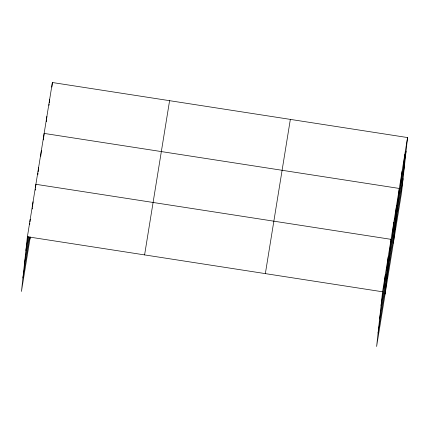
<?xml version="1.0" encoding="UTF-8"?>
<svg xmlns="http://www.w3.org/2000/svg" width="429" height="429" viewBox="0 0 429 429"><rect width="100%" height="100%" fill="white"/><g stroke="black" fill="none" stroke-linecap="round" stroke-linejoin="round"><path stroke-width="0.64" d="M407.55 137.553L382.555 291.784L376.614 346.482L401.608 192.256L407.55 137.553L52.386 82.518L27.392 236.744L21.45 291.447L30.266 237.049M29.655 224.496L29.799 223.187M29.939 221.879L30.223 219.267M32.277 208.982L32.416 207.674M32.561 206.365L33.06 201.786M29.95 239.007L30.148 237.162M35.253 190.192L35.392 188.883M35.537 187.575L35.891 184.304L391.055 239.344L385.113 294.047M37.859 174.539L37.999 173.23M38.143 171.922L38.637 167.342M40.75 156.263L41.388 150.375M43.426 139.951L43.57 138.642M43.71 137.334L44.139 133.414L399.302 188.449L393.361 243.152M46.316 121.68L46.53 119.718M46.675 118.409L46.884 116.447M48.997 105.368L49.137 104.059M49.281 102.751L49.635 99.48M51.888 87.092L52.386 82.518M383.896 288.041L385.392 274.303M386.727 270.56L388.224 256.826M392.31 236.116L393.806 222.383M395.061 219.149L396.552 205.416M400.557 185.221L402.053 171.487M403.308 168.254L404.799 154.52M25.901 250.477L28.105 236.883M24.432 263.996L28.84 236.808M22.919 277.928L29.526 237.14M144.594 254.906L169.589 100.681M265.353 273.622L290.347 119.391M381.065 305.518L406.059 151.292M379.595 319.037L404.59 164.811M378.083 332.963L403.078 178.737M27.392 236.744L382.555 291.784"/></g></svg>
